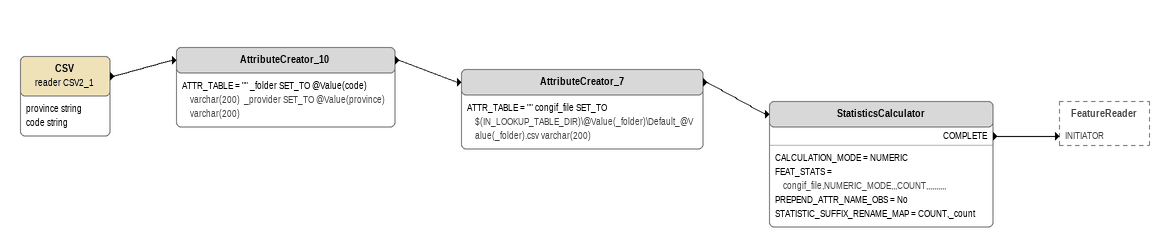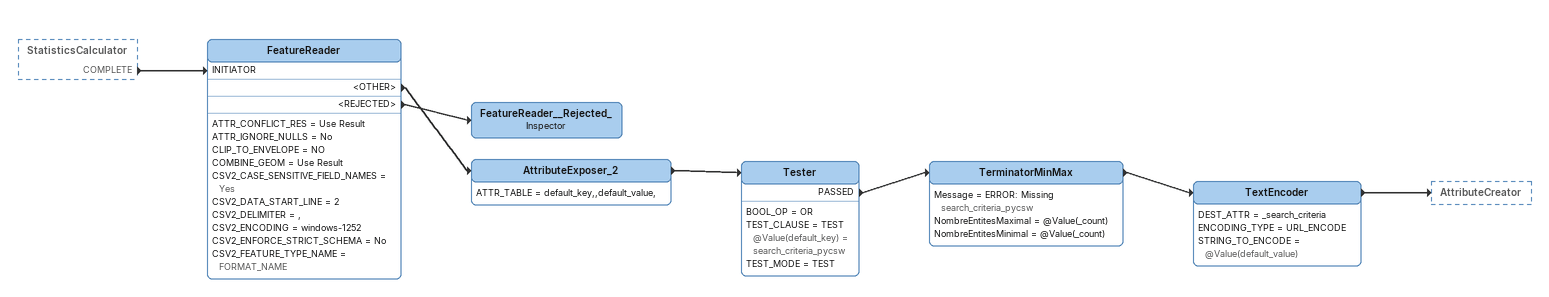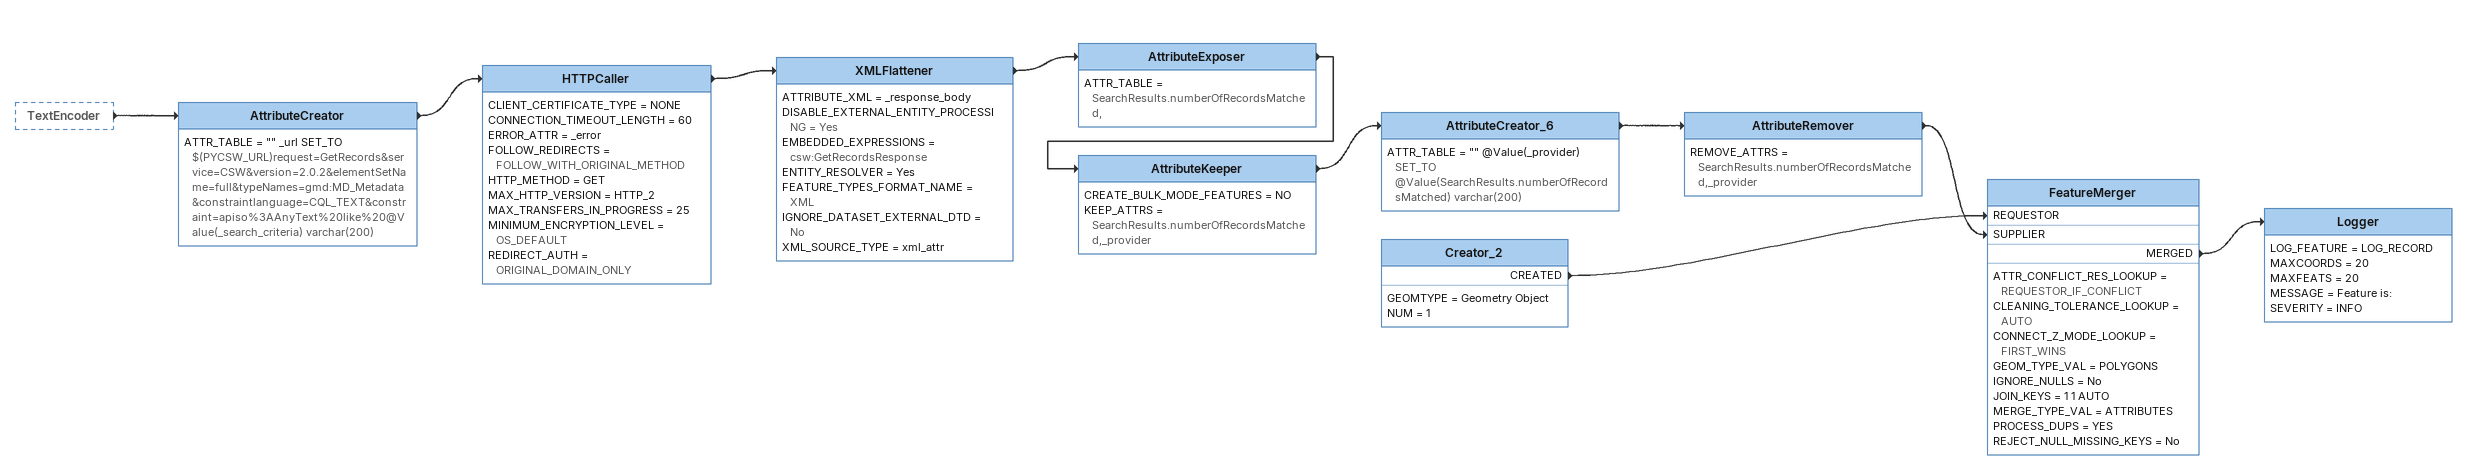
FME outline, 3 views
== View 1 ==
CSV (reader CSV2_1)
    attributes: province string, code string
    -> AttributeCreator_10
AttributeCreator_10
    ATTR_TABLE = "" _folder SET_TO @Value(code) varchar(200)  _provider SET_TO @Value(province) varchar(200)
    -> AttributeCreator_7
AttributeCreator_7
    ATTR_TABLE = "" congif_file SET_TO $(IN_LOOKUP_TABLE_DIR)\@Value(_folder)\Default_@Value(_folder).csv varchar(200)
    -> StatisticsCalculator
StatisticsCalculator
    CALCULATION_MODE = NUMERIC
    FEAT_STATS = congif_file,NUMERIC_MODE,,,COUNT,,,,,,,,,,
    PREPEND_ATTR_NAME_OBS = No
    STATISTIC_SUFFIX_RENAME_MAP = COUNT,_count
    COMPLETE -> FeatureReader [INITIATOR]

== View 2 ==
StatisticsCalculator [outside]
    COMPLETE -> FeatureReader [INITIATOR]
FeatureReader
    ATTR_CONFLICT_RES = Use Result
    ATTR_IGNORE_NULLS = No
    CLIP_TO_ENVELOPE = NO
    COMBINE_GEOM = Use Result
    CSV2_CASE_SENSITIVE_FIELD_NAMES = Yes
    CSV2_DATA_START_LINE = 2
    CSV2_DELIMITER = ,
    CSV2_ENCODING = windows-1252
    CSV2_ENFORCE_STRICT_SCHEMA = No
    CSV2_FEATURE_TYPE_NAME = FORMAT_NAME
    <OTHER> -> AttributeExposer_2
    <REJECTED> -> FeatureReader__Rejected_
FeatureReader__Rejected_: Inspector
AttributeExposer_2
    ATTR_TABLE = default_key,,default_value,
    -> Tester
Tester
    BOOL_OP = OR
    TEST_CLAUSE = TEST @Value(default_key) = search_criteria_pycsw
    TEST_MODE = TEST
    PASSED -> TerminatorMinMax
TerminatorMinMax
    Message = ERROR: Missing search_criteria_pycsw
    NombreEntitesMaximal = @Value(_count)
    NombreEntitesMinimal = @Value(_count)
    -> TextEncoder
TextEncoder
    DEST_ATTR = _search_criteria
    ENCODING_TYPE = URL_ENCODE
    STRING_TO_ENCODE = @Value(default_value)
    -> AttributeCreator

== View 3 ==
TextEncoder [outside]
    -> AttributeCreator
AttributeCreator
    ATTR_TABLE = "" _url SET_TO $(PYCSW_URL)request=GetRecords&service=CSW&version=2.0.2&elementSetName=full&typeNames=gmd:MD_Metadata&constraintlanguage=CQL_TEXT&constraint=apiso%3AAnyText%20like%20@Value(_search_criteria) varchar(200)
    -> HTTPCaller
HTTPCaller
    CLIENT_CERTIFICATE_TYPE = NONE
    CONNECTION_TIMEOUT_LENGTH = 60
    ERROR_ATTR = _error
    FOLLOW_REDIRECTS = FOLLOW_WITH_ORIGINAL_METHOD
    HTTP_METHOD = GET
    MAX_HTTP_VERSION = HTTP_2
    MAX_TRANSFERS_IN_PROGRESS = 25
    MINIMUM_ENCRYPTION_LEVEL = OS_DEFAULT
    REDIRECT_AUTH = ORIGINAL_DOMAIN_ONLY
    -> XMLFlattener
XMLFlattener
    ATTRIBUTE_XML = _response_body
    DISABLE_EXTERNAL_ENTITY_PROCESSING = Yes
    EMBEDDED_EXPRESSIONS = csw:GetRecordsResponse
    ENTITY_RESOLVER = Yes
    FEATURE_TYPES_FORMAT_NAME = XML
    IGNORE_DATASET_EXTERNAL_DTD = No
    XML_SOURCE_TYPE = xml_attr
    -> AttributeExposer
AttributeExposer
    ATTR_TABLE = SearchResults.numberOfRecordsMatched,
    -> AttributeKeeper
AttributeKeeper
    CREATE_BULK_MODE_FEATURES = NO
    KEEP_ATTRS = SearchResults.numberOfRecordsMatched,_provider
    -> AttributeCreator_6
AttributeCreator_6
    ATTR_TABLE = "" @Value(_provider) SET_TO @Value(SearchResults.numberOfRecordsMatched) varchar(200)
    -> AttributeRemover
AttributeRemover
    REMOVE_ATTRS = SearchResults.numberOfRecordsMatched,_provider
    -> FeatureMerger [SUPPLIER]
Creator_2
    GEOMTYPE = Geometry Object
    NUM = 1
    CREATED -> FeatureMerger [REQUESTOR]
FeatureMerger
    ATTR_CONFLICT_RES_LOOKUP = REQUESTOR_IF_CONFLICT
    CLEANING_TOLERANCE_LOOKUP = AUTO
    CONNECT_Z_MODE_LOOKUP = FIRST_WINS
    GEOM_TYPE_VAL = POLYGONS
    IGNORE_NULLS = No
    JOIN_KEYS = 1 1 AUTO
    MERGE_TYPE_VAL = ATTRIBUTES
    PROCESS_DUPS = YES
    REJECT_NULL_MISSING_KEYS = No
    MERGED -> Logger
Logger
    LOG_FEATURE = LOG_RECORD
    MAXCOORDS = 20
    MAXFEATS = 20
    MESSAGE = Feature is:
    SEVERITY = INFO
